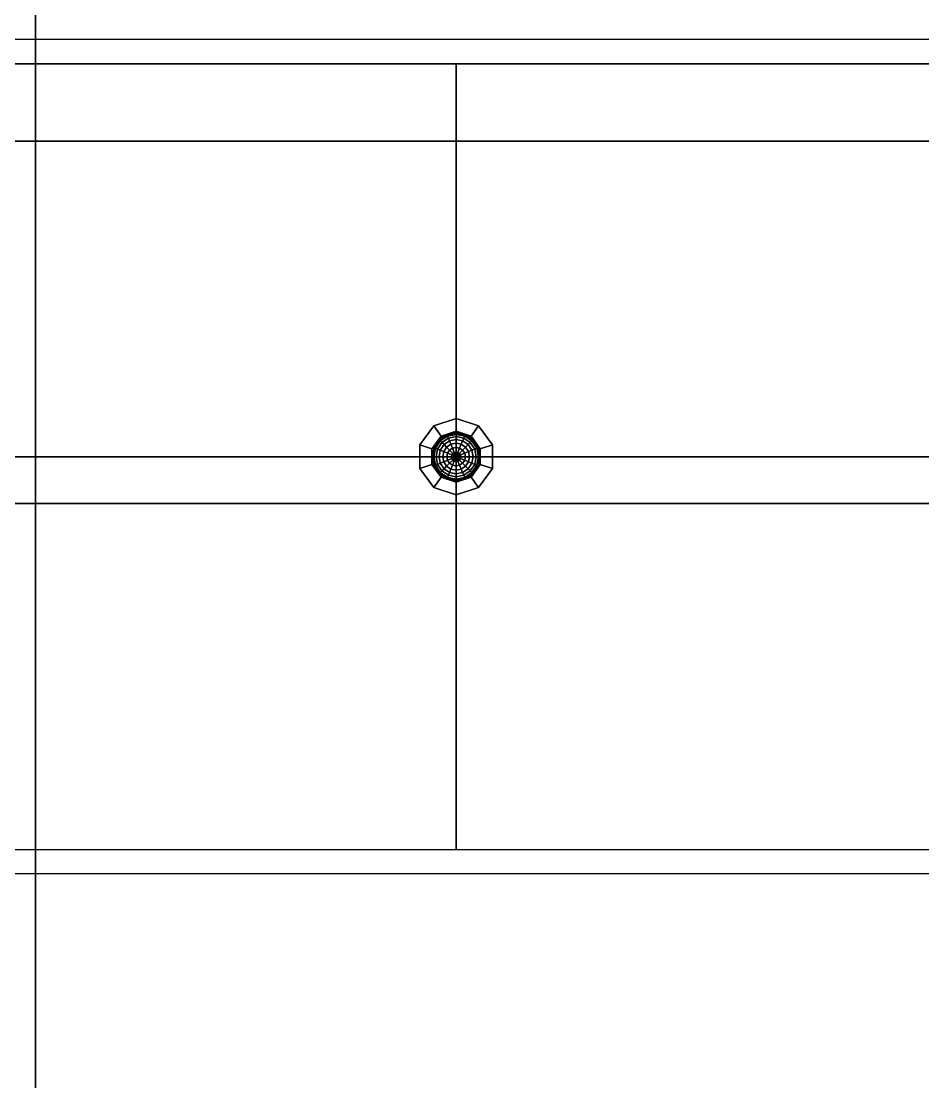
# Model space of a CAD drawing. Header units: millimetres. Extents: x -11 to 11, y -5.8 to 5.8.
# Drawn here: x -7.03 to -5.165, y -1.958 to 0.235 of the extents above; entities that cross this region are included whole.
import ezdxf

# ---------------------------------------------------------------- set-up
doc = ezdxf.new("R2010")
doc.units = ezdxf.units.MM
for name, color, linetype in [('controsoffitto', 254, 'Continuous'), ('copertura', 8, 'Continuous'), ('cromato', 251, 'Continuous'), ('lampada', 7, 'Continuous'), ('pavimento', 7, 'Continuous'), ('rolf', 254, 'Continuous')]:
    doc.layers.add(name, color=color, linetype=linetype)

msp = doc.modelspace()

# ---------------------------------------------------------------- linework, layer by layer
at = {"layer": 'controsoffitto'}
for points in [[(-9.5275, 0.1973, 2.7), (-9.4775, 0.1473, 2.6), (-5.0144, 0.1473, 2.6), (-4.9644, 0.1973, 2.7)], [(-9.5275, 0.1973, 5.725), (-9.4775, 0.1473, 5.625), (-5.0144, 0.1473, 5.625), (-4.9644, 0.1973, 5.725)], [(-6.1302, 0.1473, 2.6), (-7.246, 0.1473, 2.6), (-7.246, -0.6654, 2.6), (-6.1302, -0.6654, 2.6)], [(-6.1302, 0.1473, 5.625), (-7.246, 0.1473, 5.625), (-7.246, -0.6654, 5.625), (-6.1302, -0.6654, 5.625)], [(-5.0144, 0.1473, 2.6), (-6.1302, 0.1473, 2.6), (-6.1302, -0.6654, 2.6), (-5.0144, -0.6654, 2.6)], [(-5.0144, 0.1473, 5.625), (-6.1302, 0.1473, 5.625), (-6.1302, -0.6654, 5.625), (-5.0144, -0.6654, 5.625)], [(-6.1302, -0.6654, 2.6), (-7.246, -0.6654, 2.6), (-7.246, -1.4781, 2.6), (-6.1302, -1.4781, 2.6)], [(-6.1302, -0.6654, 5.625), (-7.246, -0.6654, 5.625), (-7.246, -1.4781, 5.625), (-6.1302, -1.4781, 5.625)], [(-5.0144, -0.6654, 2.6), (-6.1302, -0.6654, 2.6), (-6.1302, -1.4781, 2.6), (-5.0144, -1.4781, 2.6)], [(-5.0144, -0.6654, 5.625), (-6.1302, -0.6654, 5.625), (-6.1302, -1.4781, 5.625), (-5.0144, -1.4781, 5.625)], [(-9.5275, -1.5281, 2.7), (-9.4775, -1.4781, 2.6), (-5.0144, -1.4781, 2.6), (-4.9644, -1.5281, 2.7)], [(-9.5275, -1.5281, 5.725), (-9.4775, -1.4781, 5.625), (-5.0144, -1.4781, 5.625), (-4.9644, -1.5281, 5.725)]]:
    msp.add_3dface(points, dxfattribs=at)
at = {"layer": 'copertura'}
for points in [[(-11, 4.2375, 6.3), (-11, -0.0125, 6.3), (0, -0.0125, 6.3), (0, 4.2375, 6.3)], [(-11, -0.0125, 6.3), (-11, -4.2625, 6.3), (0, -4.2625, 6.3), (0, -0.0125, 6.3)]]:
    msp.add_3dface(points, dxfattribs=at)
at = {"layer": 'cromato'}
for points in [[(-6.1302, -0.6129, 2.6), (-6.1302, -0.5866, 2.6), (-6.1765, -0.6016, 2.6), (-6.1611, -0.6229, 2.6)], [(-6.1611, -0.6229, 2.575), (-6.1765, -0.6016, 2.575), (-6.1302, -0.5866, 2.575), (-6.1302, -0.6129, 2.575)], [(-6.1765, -0.6016, 2.6), (-6.1302, -0.5866, 2.6), (-6.1302, -0.5866, 2.575), (-6.1765, -0.6016, 2.575)], [(-6.1302, -0.6129, 5.625), (-6.1302, -0.5866, 5.625), (-6.1765, -0.6016, 5.625), (-6.1611, -0.6229, 5.625)], [(-6.1611, -0.6229, 5.6), (-6.1765, -0.6016, 5.6), (-6.1302, -0.5866, 5.6), (-6.1302, -0.6129, 5.6)], [(-6.1765, -0.6016, 5.625), (-6.1302, -0.5866, 5.625), (-6.1302, -0.5866, 5.6), (-6.1765, -0.6016, 5.6)], [(-6.0993, -0.6229, 2.6), (-6.0838, -0.6016, 2.6), (-6.1302, -0.5866, 2.6), (-6.1302, -0.6129, 2.6)], [(-6.1302, -0.6129, 2.575), (-6.1302, -0.5866, 2.575), (-6.0838, -0.6016, 2.575), (-6.0993, -0.6229, 2.575)], [(-6.1302, -0.6129, 2.6), (-6.1302, -0.5866, 2.6), (-6.1302, -0.5866, 2.575), (-6.1302, -0.6129, 2.575)], [(-6.1302, -0.5866, 2.6), (-6.0838, -0.6016, 2.6), (-6.0838, -0.6016, 2.575), (-6.1302, -0.5866, 2.575)], [(-6.1302, -0.5866, 2.6), (-6.1302, -0.6129, 2.6), (-6.1302, -0.6129, 2.575), (-6.1302, -0.5866, 2.575)], [(-6.0993, -0.6229, 5.625), (-6.0838, -0.6016, 5.625), (-6.1302, -0.5866, 5.625), (-6.1302, -0.6129, 5.625)], [(-6.1302, -0.6129, 5.6), (-6.1302, -0.5866, 5.6), (-6.0838, -0.6016, 5.6), (-6.0993, -0.6229, 5.6)], [(-6.1302, -0.6129, 5.625), (-6.1302, -0.5866, 5.625), (-6.1302, -0.5866, 5.6), (-6.1302, -0.6129, 5.6)], [(-6.1302, -0.5866, 5.625), (-6.0838, -0.6016, 5.625), (-6.0838, -0.6016, 5.6), (-6.1302, -0.5866, 5.6)], [(-6.1302, -0.5866, 5.625), (-6.1302, -0.6129, 5.625), (-6.1302, -0.6129, 5.6), (-6.1302, -0.5866, 5.6)], [(-6.1611, -0.6229, 2.6), (-6.1765, -0.6016, 2.6), (-6.2052, -0.6411, 2.6), (-6.1802, -0.6492, 2.6)], [(-6.1802, -0.6492, 2.575), (-6.2052, -0.6411, 2.575), (-6.1765, -0.6016, 2.575), (-6.1611, -0.6229, 2.575)], [(-6.2052, -0.6411, 2.6), (-6.1765, -0.6016, 2.6), (-6.1765, -0.6016, 2.575), (-6.2052, -0.6411, 2.575)], [(-6.1611, -0.6229, 5.625), (-6.1765, -0.6016, 5.625), (-6.2052, -0.6411, 5.625), (-6.1802, -0.6492, 5.625)], [(-6.1802, -0.6492, 5.6), (-6.2052, -0.6411, 5.6), (-6.1765, -0.6016, 5.6), (-6.1611, -0.6229, 5.6)], [(-6.2052, -0.6411, 5.625), (-6.1765, -0.6016, 5.625), (-6.1765, -0.6016, 5.6), (-6.2052, -0.6411, 5.6)], [(-6.1611, -0.6229, 2.6), (-6.1765, -0.6016, 2.6), (-6.1765, -0.6016, 2.575), (-6.1611, -0.6229, 2.575)], [(-6.1765, -0.6016, 2.6), (-6.1611, -0.6229, 2.6), (-6.1611, -0.6229, 2.575), (-6.1765, -0.6016, 2.575)], [(-6.1611, -0.6229, 5.625), (-6.1765, -0.6016, 5.625), (-6.1765, -0.6016, 5.6), (-6.1611, -0.6229, 5.6)], [(-6.1765, -0.6016, 5.625), (-6.1611, -0.6229, 5.625), (-6.1611, -0.6229, 5.6), (-6.1765, -0.6016, 5.6)], [(-6.1302, -0.6129, 2.575), (-6.1611, -0.6229, 2.575), (-6.1611, -0.6229, 2.6), (-6.1302, -0.6129, 2.6)], [(-6.1302, -0.6129, 5.6), (-6.1611, -0.6229, 5.6), (-6.1611, -0.6229, 5.625), (-6.1302, -0.6129, 5.625)], [(-6.0993, -0.6229, 2.575), (-6.1302, -0.6129, 2.575), (-6.1302, -0.6129, 2.6), (-6.0993, -0.6229, 2.6)], [(-6.0993, -0.6229, 5.6), (-6.1302, -0.6129, 5.6), (-6.1302, -0.6129, 5.625), (-6.0993, -0.6229, 5.625)], [(-6.0838, -0.6016, 2.6), (-6.0993, -0.6229, 2.6), (-6.0993, -0.6229, 2.575), (-6.0838, -0.6016, 2.575)], [(-6.0802, -0.6492, 2.6), (-6.0552, -0.6411, 2.6), (-6.0838, -0.6016, 2.6), (-6.0993, -0.6229, 2.6)], [(-6.0993, -0.6229, 2.575), (-6.0838, -0.6016, 2.575), (-6.0552, -0.6411, 2.575), (-6.0802, -0.6492, 2.575)], [(-6.0993, -0.6229, 2.6), (-6.0838, -0.6016, 2.6), (-6.0838, -0.6016, 2.575), (-6.0993, -0.6229, 2.575)], [(-6.0838, -0.6016, 5.625), (-6.0993, -0.6229, 5.625), (-6.0993, -0.6229, 5.6), (-6.0838, -0.6016, 5.6)], [(-6.0802, -0.6492, 5.625), (-6.0552, -0.6411, 5.625), (-6.0838, -0.6016, 5.625), (-6.0993, -0.6229, 5.625)], [(-6.0993, -0.6229, 5.6), (-6.0838, -0.6016, 5.6), (-6.0552, -0.6411, 5.6), (-6.0802, -0.6492, 5.6)], [(-6.0993, -0.6229, 5.625), (-6.0838, -0.6016, 5.625), (-6.0838, -0.6016, 5.6), (-6.0993, -0.6229, 5.6)], [(-6.0838, -0.6016, 2.6), (-6.0552, -0.6411, 2.6), (-6.0552, -0.6411, 2.575), (-6.0838, -0.6016, 2.575)], [(-6.0838, -0.6016, 5.625), (-6.0552, -0.6411, 5.625), (-6.0552, -0.6411, 5.6), (-6.0838, -0.6016, 5.6)], [(-6.1611, -0.6229, 2.575), (-6.1802, -0.6492, 2.575), (-6.1802, -0.6492, 2.6), (-6.1611, -0.6229, 2.6)], [(-6.1611, -0.6229, 5.6), (-6.1802, -0.6492, 5.6), (-6.1802, -0.6492, 5.625), (-6.1611, -0.6229, 5.625)], [(-6.0802, -0.6492, 2.575), (-6.0993, -0.6229, 2.575), (-6.0993, -0.6229, 2.6), (-6.0802, -0.6492, 2.6)], [(-6.0802, -0.6492, 5.6), (-6.0993, -0.6229, 5.6), (-6.0993, -0.6229, 5.625), (-6.0802, -0.6492, 5.625)], [(-6.1802, -0.6492, 2.6), (-6.2052, -0.6411, 2.6), (-6.2052, -0.6411, 2.575), (-6.1802, -0.6492, 2.575)], [(-6.1802, -0.6817, 2.6), (-6.2052, -0.6898, 2.6), (-6.2052, -0.6411, 2.6), (-6.1802, -0.6492, 2.6)], [(-6.1802, -0.6492, 2.575), (-6.2052, -0.6411, 2.575), (-6.2052, -0.6898, 2.575), (-6.1802, -0.6817, 2.575)], [(-6.1802, -0.6492, 2.6), (-6.2052, -0.6411, 2.6), (-6.2052, -0.6411, 2.575), (-6.1802, -0.6492, 2.575)], [(-6.2052, -0.6411, 2.6), (-6.2052, -0.6898, 2.6), (-6.2052, -0.6898, 2.575), (-6.2052, -0.6411, 2.575)], [(-6.1802, -0.6492, 5.625), (-6.2052, -0.6411, 5.625), (-6.2052, -0.6411, 5.6), (-6.1802, -0.6492, 5.6)], [(-6.1802, -0.6817, 5.625), (-6.2052, -0.6898, 5.625), (-6.2052, -0.6411, 5.625), (-6.1802, -0.6492, 5.625)], [(-6.1802, -0.6492, 5.6), (-6.2052, -0.6411, 5.6), (-6.2052, -0.6898, 5.6), (-6.1802, -0.6817, 5.6)], [(-6.1802, -0.6492, 5.625), (-6.2052, -0.6411, 5.625), (-6.2052, -0.6411, 5.6), (-6.1802, -0.6492, 5.6)], [(-6.2052, -0.6411, 5.625), (-6.2052, -0.6898, 5.625), (-6.2052, -0.6898, 5.6), (-6.2052, -0.6411, 5.6)], [(-6.1802, -0.6817, 2.575), (-6.1802, -0.6492, 2.575), (-6.1802, -0.6492, 2.6), (-6.1802, -0.6817, 2.6)], [(-6.1802, -0.6817, 5.6), (-6.1802, -0.6492, 5.6), (-6.1802, -0.6492, 5.625), (-6.1802, -0.6817, 5.625)], [(-6.0802, -0.6817, 2.6), (-6.0552, -0.6898, 2.6), (-6.0552, -0.6411, 2.6), (-6.0802, -0.6492, 2.6)], [(-6.0802, -0.6492, 2.575), (-6.0552, -0.6411, 2.575), (-6.0552, -0.6898, 2.575), (-6.0802, -0.6817, 2.575)], [(-6.0802, -0.6492, 2.6), (-6.0552, -0.6411, 2.6), (-6.0552, -0.6411, 2.575), (-6.0802, -0.6492, 2.575)], [(-6.0552, -0.6411, 2.6), (-6.0802, -0.6492, 2.6), (-6.0802, -0.6492, 2.575), (-6.0552, -0.6411, 2.575)], [(-6.0802, -0.6817, 5.625), (-6.0552, -0.6898, 5.625), (-6.0552, -0.6411, 5.625), (-6.0802, -0.6492, 5.625)], [(-6.0802, -0.6492, 5.6), (-6.0552, -0.6411, 5.6), (-6.0552, -0.6898, 5.6), (-6.0802, -0.6817, 5.6)], [(-6.0802, -0.6492, 5.625), (-6.0552, -0.6411, 5.625), (-6.0552, -0.6411, 5.6), (-6.0802, -0.6492, 5.6)], [(-6.0552, -0.6411, 5.625), (-6.0802, -0.6492, 5.625), (-6.0802, -0.6492, 5.6), (-6.0552, -0.6411, 5.6)], [(-6.0802, -0.6817, 2.575), (-6.0802, -0.6492, 2.575), (-6.0802, -0.6492, 2.6), (-6.0802, -0.6817, 2.6)], [(-6.0802, -0.6817, 5.6), (-6.0802, -0.6492, 5.6), (-6.0802, -0.6492, 5.625), (-6.0802, -0.6817, 5.625)], [(-6.0552, -0.6411, 2.6), (-6.0552, -0.6898, 2.6), (-6.0552, -0.6898, 2.575), (-6.0552, -0.6411, 2.575)], [(-6.0552, -0.6411, 5.625), (-6.0552, -0.6898, 5.625), (-6.0552, -0.6898, 5.6), (-6.0552, -0.6411, 5.6)], [(-6.2052, -0.6898, 2.6), (-6.1802, -0.6817, 2.6), (-6.1802, -0.6817, 2.575), (-6.2052, -0.6898, 2.575)], [(-6.1611, -0.708, 2.6), (-6.1765, -0.7292, 2.6), (-6.2052, -0.6898, 2.6), (-6.1802, -0.6817, 2.6)], [(-6.1802, -0.6817, 2.575), (-6.2052, -0.6898, 2.575), (-6.1765, -0.7292, 2.575), (-6.1611, -0.708, 2.575)], [(-6.1802, -0.6817, 2.6), (-6.2052, -0.6898, 2.6), (-6.2052, -0.6898, 2.575), (-6.1802, -0.6817, 2.575)], [(-6.2052, -0.6898, 5.625), (-6.1802, -0.6817, 5.625), (-6.1802, -0.6817, 5.6), (-6.2052, -0.6898, 5.6)], [(-6.1611, -0.708, 5.625), (-6.1765, -0.7292, 5.625), (-6.2052, -0.6898, 5.625), (-6.1802, -0.6817, 5.625)], [(-6.1802, -0.6817, 5.6), (-6.2052, -0.6898, 5.6), (-6.1765, -0.7292, 5.6), (-6.1611, -0.708, 5.6)], [(-6.1802, -0.6817, 5.625), (-6.2052, -0.6898, 5.625), (-6.2052, -0.6898, 5.6), (-6.1802, -0.6817, 5.6)], [(-6.2052, -0.6898, 2.6), (-6.1765, -0.7292, 2.6), (-6.1765, -0.7292, 2.575), (-6.2052, -0.6898, 2.575)], [(-6.2052, -0.6898, 5.625), (-6.1765, -0.7292, 5.625), (-6.1765, -0.7292, 5.6), (-6.2052, -0.6898, 5.6)], [(-6.1611, -0.708, 2.575), (-6.1802, -0.6817, 2.575), (-6.1802, -0.6817, 2.6), (-6.1611, -0.708, 2.6)], [(-6.1611, -0.708, 5.6), (-6.1802, -0.6817, 5.6), (-6.1802, -0.6817, 5.625), (-6.1611, -0.708, 5.625)], [(-6.0802, -0.6817, 2.6), (-6.0552, -0.6898, 2.6), (-6.0838, -0.7292, 2.6), (-6.0993, -0.708, 2.6)], [(-6.0993, -0.708, 2.575), (-6.0838, -0.7292, 2.575), (-6.0552, -0.6898, 2.575), (-6.0802, -0.6817, 2.575)], [(-6.0802, -0.6817, 2.575), (-6.0993, -0.708, 2.575), (-6.0993, -0.708, 2.6), (-6.0802, -0.6817, 2.6)], [(-6.0802, -0.6817, 5.625), (-6.0552, -0.6898, 5.625), (-6.0838, -0.7292, 5.625), (-6.0993, -0.708, 5.625)], [(-6.0993, -0.708, 5.6), (-6.0838, -0.7292, 5.6), (-6.0552, -0.6898, 5.6), (-6.0802, -0.6817, 5.6)], [(-6.0802, -0.6817, 5.6), (-6.0993, -0.708, 5.6), (-6.0993, -0.708, 5.625), (-6.0802, -0.6817, 5.625)], [(-6.0838, -0.7292, 2.6), (-6.0552, -0.6898, 2.6), (-6.0552, -0.6898, 2.575), (-6.0838, -0.7292, 2.575)], [(-6.0838, -0.7292, 5.625), (-6.0552, -0.6898, 5.625), (-6.0552, -0.6898, 5.6), (-6.0838, -0.7292, 5.6)], [(-6.0552, -0.6898, 2.6), (-6.0802, -0.6817, 2.6), (-6.0802, -0.6817, 2.575), (-6.0552, -0.6898, 2.575)], [(-6.0552, -0.6898, 2.6), (-6.0802, -0.6817, 2.6), (-6.0802, -0.6817, 2.575), (-6.0552, -0.6898, 2.575)], [(-6.0552, -0.6898, 5.625), (-6.0802, -0.6817, 5.625), (-6.0802, -0.6817, 5.6), (-6.0552, -0.6898, 5.6)], [(-6.0552, -0.6898, 5.625), (-6.0802, -0.6817, 5.625), (-6.0802, -0.6817, 5.6), (-6.0552, -0.6898, 5.6)], [(-6.1765, -0.7292, 2.6), (-6.1611, -0.708, 2.6), (-6.1611, -0.708, 2.575), (-6.1765, -0.7292, 2.575)], [(-6.1302, -0.718, 2.6), (-6.1302, -0.7443, 2.6), (-6.1765, -0.7292, 2.6), (-6.1611, -0.708, 2.6)], [(-6.1611, -0.708, 2.575), (-6.1765, -0.7292, 2.575), (-6.1302, -0.7443, 2.575), (-6.1302, -0.718, 2.575)], [(-6.1611, -0.708, 2.6), (-6.1765, -0.7292, 2.6), (-6.1765, -0.7292, 2.575), (-6.1611, -0.708, 2.575)], [(-6.1765, -0.7292, 5.625), (-6.1611, -0.708, 5.625), (-6.1611, -0.708, 5.6), (-6.1765, -0.7292, 5.6)], [(-6.1302, -0.718, 5.625), (-6.1302, -0.7443, 5.625), (-6.1765, -0.7292, 5.625), (-6.1611, -0.708, 5.625)], [(-6.1611, -0.708, 5.6), (-6.1765, -0.7292, 5.6), (-6.1302, -0.7443, 5.6), (-6.1302, -0.718, 5.6)], [(-6.1611, -0.708, 5.625), (-6.1765, -0.7292, 5.625), (-6.1765, -0.7292, 5.6), (-6.1611, -0.708, 5.6)], [(-6.1302, -0.718, 2.575), (-6.1611, -0.708, 2.575), (-6.1611, -0.708, 2.6), (-6.1302, -0.718, 2.6)], [(-6.1302, -0.718, 5.6), (-6.1611, -0.708, 5.6), (-6.1611, -0.708, 5.625), (-6.1302, -0.718, 5.625)], [(-6.0993, -0.708, 2.6), (-6.0838, -0.7292, 2.6), (-6.1302, -0.7443, 2.6), (-6.1302, -0.718, 2.6)], [(-6.1302, -0.718, 2.575), (-6.1302, -0.7443, 2.575), (-6.0838, -0.7292, 2.575), (-6.0993, -0.708, 2.575)], [(-6.0993, -0.708, 2.575), (-6.1302, -0.718, 2.575), (-6.1302, -0.718, 2.6), (-6.0993, -0.708, 2.6)], [(-6.0993, -0.708, 5.625), (-6.0838, -0.7292, 5.625), (-6.1302, -0.7443, 5.625), (-6.1302, -0.718, 5.625)], [(-6.1302, -0.718, 5.6), (-6.1302, -0.7443, 5.6), (-6.0838, -0.7292, 5.6), (-6.0993, -0.708, 5.6)], [(-6.0993, -0.708, 5.6), (-6.1302, -0.718, 5.6), (-6.1302, -0.718, 5.625), (-6.0993, -0.708, 5.625)], [(-6.1302, -0.7443, 2.6), (-6.1302, -0.718, 2.6), (-6.1302, -0.718, 2.575), (-6.1302, -0.7443, 2.575)], [(-6.1302, -0.718, 2.6), (-6.1302, -0.7443, 2.6), (-6.1302, -0.7443, 2.575), (-6.1302, -0.718, 2.575)], [(-6.1302, -0.7443, 5.625), (-6.1302, -0.718, 5.625), (-6.1302, -0.718, 5.6), (-6.1302, -0.7443, 5.6)], [(-6.1302, -0.718, 5.625), (-6.1302, -0.7443, 5.625), (-6.1302, -0.7443, 5.6), (-6.1302, -0.718, 5.6)], [(-6.0838, -0.7292, 2.6), (-6.0993, -0.708, 2.6), (-6.0993, -0.708, 2.575), (-6.0838, -0.7292, 2.575)], [(-6.0993, -0.708, 2.6), (-6.0838, -0.7292, 2.6), (-6.0838, -0.7292, 2.575), (-6.0993, -0.708, 2.575)], [(-6.0838, -0.7292, 5.625), (-6.0993, -0.708, 5.625), (-6.0993, -0.708, 5.6), (-6.0838, -0.7292, 5.6)], [(-6.0993, -0.708, 5.625), (-6.0838, -0.7292, 5.625), (-6.0838, -0.7292, 5.6), (-6.0993, -0.708, 5.6)], [(-6.1765, -0.7292, 2.6), (-6.1302, -0.7443, 2.6), (-6.1302, -0.7443, 2.575), (-6.1765, -0.7292, 2.575)], [(-6.1765, -0.7292, 5.625), (-6.1302, -0.7443, 5.625), (-6.1302, -0.7443, 5.6), (-6.1765, -0.7292, 5.6)], [(-6.1302, -0.7443, 2.6), (-6.0838, -0.7292, 2.6), (-6.0838, -0.7292, 2.575), (-6.1302, -0.7443, 2.575)], [(-6.1302, -0.7443, 5.625), (-6.0838, -0.7292, 5.625), (-6.0838, -0.7292, 5.6), (-6.1302, -0.7443, 5.6)]]:
    msp.add_3dface(points, dxfattribs=at)
at = {"layer": 'lampada'}
for points in [[(-6.1755, -0.6467, 2.5652), (-6.1649, -0.6308, 2.5652), (-6.1655, -0.6301, 2.575), (-6.1764, -0.6463, 2.575)], [(-6.1755, -0.6467, 5.5902), (-6.1649, -0.6308, 5.5902), (-6.1655, -0.6301, 5.6), (-6.1764, -0.6463, 5.6)], [(-6.1729, -0.6478, 2.5559), (-6.1629, -0.6328, 2.5559), (-6.1649, -0.6308, 2.5652), (-6.1755, -0.6467, 2.5652)], [(-6.1729, -0.6478, 5.5809), (-6.1629, -0.6328, 5.5809), (-6.1649, -0.6308, 5.5902), (-6.1755, -0.6467, 5.5902)], [(-6.1686, -0.6495, 2.5472), (-6.1596, -0.636, 2.5472), (-6.1629, -0.6328, 2.5559), (-6.1729, -0.6478, 2.5559)], [(-6.1686, -0.6495, 5.5722), (-6.1596, -0.636, 5.5722), (-6.1629, -0.6328, 5.5809), (-6.1729, -0.6478, 5.5809)], [(-6.1629, -0.6519, 2.5396), (-6.1552, -0.6404, 2.5396), (-6.1596, -0.636, 2.5472), (-6.1686, -0.6495, 2.5472)], [(-6.1629, -0.6519, 5.5646), (-6.1552, -0.6404, 5.5646), (-6.1596, -0.636, 5.5722), (-6.1686, -0.6495, 5.5722)], [(-6.1649, -0.6308, 2.5652), (-6.149, -0.6201, 2.5652), (-6.1493, -0.6192, 2.575), (-6.1655, -0.6301, 2.575)], [(-6.1649, -0.6308, 5.5902), (-6.149, -0.6201, 5.5902), (-6.1493, -0.6192, 5.6), (-6.1655, -0.6301, 5.6)], [(-6.1629, -0.6328, 2.5559), (-6.1479, -0.6228, 2.5559), (-6.149, -0.6201, 2.5652), (-6.1649, -0.6308, 2.5652)], [(-6.1629, -0.6328, 5.5809), (-6.1479, -0.6228, 5.5809), (-6.149, -0.6201, 5.5902), (-6.1649, -0.6308, 5.5902)], [(-6.1596, -0.636, 2.5472), (-6.1461, -0.627, 2.5472), (-6.1479, -0.6228, 2.5559), (-6.1629, -0.6328, 2.5559)], [(-6.1596, -0.636, 5.5722), (-6.1461, -0.627, 5.5722), (-6.1479, -0.6228, 5.5809), (-6.1629, -0.6328, 5.5809)], [(-6.1552, -0.6404, 2.5396), (-6.1437, -0.6328, 2.5396), (-6.1461, -0.627, 2.5472), (-6.1596, -0.636, 2.5472)], [(-6.1552, -0.6404, 5.5646), (-6.1437, -0.6328, 5.5646), (-6.1461, -0.627, 5.5722), (-6.1596, -0.636, 5.5722)], [(-6.1498, -0.6458, 2.5334), (-6.1408, -0.6398, 2.5334), (-6.1437, -0.6328, 2.5396), (-6.1552, -0.6404, 2.5396)], [(-6.1498, -0.6458, 5.5584), (-6.1408, -0.6398, 5.5584), (-6.1437, -0.6328, 5.5646), (-6.1552, -0.6404, 5.5646)], [(-6.149, -0.6201, 2.5652), (-6.1302, -0.6164, 2.5652), (-6.1302, -0.6154, 2.575), (-6.1493, -0.6192, 2.575)], [(-6.149, -0.6201, 5.5902), (-6.1302, -0.6164, 5.5902), (-6.1302, -0.6154, 5.6), (-6.1493, -0.6192, 5.6)], [(-6.1479, -0.6228, 2.5559), (-6.1302, -0.6192, 2.5559), (-6.1302, -0.6164, 2.5652), (-6.149, -0.6201, 2.5652)], [(-6.1479, -0.6228, 5.5809), (-6.1302, -0.6192, 5.5809), (-6.1302, -0.6164, 5.5902), (-6.149, -0.6201, 5.5902)], [(-6.1461, -0.627, 2.5472), (-6.1302, -0.6239, 2.5472), (-6.1302, -0.6192, 2.5559), (-6.1479, -0.6228, 2.5559)], [(-6.1461, -0.627, 5.5722), (-6.1302, -0.6239, 5.5722), (-6.1302, -0.6192, 5.5809), (-6.1479, -0.6228, 5.5809)], [(-6.1437, -0.6328, 2.5396), (-6.1302, -0.6301, 2.5396), (-6.1302, -0.6239, 2.5472), (-6.1461, -0.627, 2.5472)], [(-6.1437, -0.6328, 5.5646), (-6.1302, -0.6301, 5.5646), (-6.1302, -0.6239, 5.5722), (-6.1461, -0.627, 5.5722)], [(-6.1408, -0.6398, 2.5334), (-6.1302, -0.6377, 2.5334), (-6.1302, -0.6301, 2.5396), (-6.1437, -0.6328, 2.5396)], [(-6.1408, -0.6398, 5.5584), (-6.1302, -0.6377, 5.5584), (-6.1302, -0.6301, 5.5646), (-6.1437, -0.6328, 5.5646)], [(-6.1302, -0.6164, 2.5652), (-6.1114, -0.6201, 2.5652), (-6.1111, -0.6192, 2.575), (-6.1302, -0.6154, 2.575)], [(-6.1302, -0.6164, 5.5902), (-6.1114, -0.6201, 5.5902), (-6.1111, -0.6192, 5.6), (-6.1302, -0.6154, 5.6)], [(-6.1302, -0.6192, 2.5559), (-6.1125, -0.6228, 2.5559), (-6.1114, -0.6201, 2.5652), (-6.1302, -0.6164, 2.5652)], [(-6.1302, -0.6192, 5.5809), (-6.1125, -0.6228, 5.5809), (-6.1114, -0.6201, 5.5902), (-6.1302, -0.6164, 5.5902)], [(-6.1302, -0.6239, 2.5472), (-6.1143, -0.627, 2.5472), (-6.1125, -0.6228, 2.5559), (-6.1302, -0.6192, 2.5559)], [(-6.1302, -0.6239, 5.5722), (-6.1143, -0.627, 5.5722), (-6.1125, -0.6228, 5.5809), (-6.1302, -0.6192, 5.5809)], [(-6.1302, -0.6301, 2.5396), (-6.1167, -0.6328, 2.5396), (-6.1143, -0.627, 2.5472), (-6.1302, -0.6239, 2.5472)], [(-6.1302, -0.6301, 5.5646), (-6.1167, -0.6328, 5.5646), (-6.1143, -0.627, 5.5722), (-6.1302, -0.6239, 5.5722)], [(-6.1302, -0.6377, 2.5334), (-6.1196, -0.6398, 2.5334), (-6.1167, -0.6328, 2.5396), (-6.1302, -0.6301, 2.5396)], [(-6.1302, -0.6377, 5.5584), (-6.1196, -0.6398, 5.5584), (-6.1167, -0.6328, 5.5646), (-6.1302, -0.6301, 5.5646)], [(-6.1196, -0.6398, 2.5334), (-6.1106, -0.6458, 2.5334), (-6.1052, -0.6404, 2.5396), (-6.1167, -0.6328, 2.5396)], [(-6.1196, -0.6398, 5.5584), (-6.1106, -0.6458, 5.5584), (-6.1052, -0.6404, 5.5646), (-6.1167, -0.6328, 5.5646)], [(-6.1167, -0.6328, 2.5396), (-6.1052, -0.6404, 2.5396), (-6.1008, -0.636, 2.5472), (-6.1143, -0.627, 2.5472)], [(-6.1167, -0.6328, 5.5646), (-6.1052, -0.6404, 5.5646), (-6.1008, -0.636, 5.5722), (-6.1143, -0.627, 5.5722)], [(-6.1143, -0.627, 2.5472), (-6.1008, -0.636, 2.5472), (-6.0975, -0.6328, 2.5559), (-6.1125, -0.6228, 2.5559)], [(-6.1143, -0.627, 5.5722), (-6.1008, -0.636, 5.5722), (-6.0975, -0.6328, 5.5809), (-6.1125, -0.6228, 5.5809)], [(-6.1125, -0.6228, 2.5559), (-6.0975, -0.6328, 2.5559), (-6.0955, -0.6308, 2.5652), (-6.1114, -0.6201, 2.5652)], [(-6.1125, -0.6228, 5.5809), (-6.0975, -0.6328, 5.5809), (-6.0955, -0.6308, 5.5902), (-6.1114, -0.6201, 5.5902)], [(-6.1114, -0.6201, 2.5652), (-6.0955, -0.6308, 2.5652), (-6.0948, -0.6301, 2.575), (-6.1111, -0.6192, 2.575)], [(-6.1114, -0.6201, 5.5902), (-6.0955, -0.6308, 5.5902), (-6.0948, -0.6301, 5.6), (-6.1111, -0.6192, 5.6)], [(-6.1052, -0.6404, 2.5396), (-6.0975, -0.6519, 2.5396), (-6.0918, -0.6495, 2.5472), (-6.1008, -0.636, 2.5472)], [(-6.1052, -0.6404, 5.5646), (-6.0975, -0.6519, 5.5646), (-6.0918, -0.6495, 5.5722), (-6.1008, -0.636, 5.5722)], [(-6.1008, -0.636, 2.5472), (-6.0918, -0.6495, 2.5472), (-6.0875, -0.6478, 2.5559), (-6.0975, -0.6328, 2.5559)], [(-6.1008, -0.636, 5.5722), (-6.0918, -0.6495, 5.5722), (-6.0875, -0.6478, 5.5809), (-6.0975, -0.6328, 5.5809)], [(-6.0975, -0.6328, 2.5559), (-6.0875, -0.6478, 2.5559), (-6.0849, -0.6467, 2.5652), (-6.0955, -0.6308, 2.5652)], [(-6.0975, -0.6328, 5.5809), (-6.0875, -0.6478, 5.5809), (-6.0849, -0.6467, 5.5902), (-6.0955, -0.6308, 5.5902)], [(-6.0955, -0.6308, 2.5652), (-6.0849, -0.6467, 2.5652), (-6.084, -0.6463, 2.575), (-6.0948, -0.6301, 2.575)], [(-6.0955, -0.6308, 5.5902), (-6.0849, -0.6467, 5.5902), (-6.084, -0.6463, 5.6), (-6.0948, -0.6301, 5.6)], [(-6.1792, -0.6654, 2.5652), (-6.1755, -0.6467, 2.5652), (-6.1764, -0.6463, 2.575), (-6.1802, -0.6654, 2.575)], [(-6.1792, -0.6654, 5.5902), (-6.1755, -0.6467, 5.5902), (-6.1764, -0.6463, 5.6), (-6.1802, -0.6654, 5.6)], [(-6.1764, -0.6654, 2.5559), (-6.1729, -0.6478, 2.5559), (-6.1755, -0.6467, 2.5652), (-6.1792, -0.6654, 2.5652)], [(-6.1764, -0.6654, 5.5809), (-6.1729, -0.6478, 5.5809), (-6.1755, -0.6467, 5.5902), (-6.1792, -0.6654, 5.5902)], [(-6.1718, -0.6654, 2.5472), (-6.1686, -0.6495, 2.5472), (-6.1729, -0.6478, 2.5559), (-6.1764, -0.6654, 2.5559)], [(-6.1718, -0.6654, 5.5722), (-6.1686, -0.6495, 5.5722), (-6.1729, -0.6478, 5.5809), (-6.1764, -0.6654, 5.5809)], [(-6.1655, -0.6654, 2.5396), (-6.1629, -0.6519, 2.5396), (-6.1686, -0.6495, 2.5472), (-6.1718, -0.6654, 2.5472)], [(-6.1655, -0.6654, 5.5646), (-6.1629, -0.6519, 5.5646), (-6.1686, -0.6495, 5.5722), (-6.1718, -0.6654, 5.5722)], [(-6.158, -0.6654, 2.5334), (-6.1559, -0.6548, 2.5334), (-6.1629, -0.6519, 2.5396), (-6.1655, -0.6654, 2.5396)], [(-6.158, -0.6654, 5.5584), (-6.1559, -0.6548, 5.5584), (-6.1629, -0.6519, 5.5646), (-6.1655, -0.6654, 5.5646)], [(-6.1559, -0.6548, 2.5334), (-6.1498, -0.6458, 2.5334), (-6.1552, -0.6404, 2.5396), (-6.1629, -0.6519, 2.5396)], [(-6.1559, -0.6548, 5.5584), (-6.1498, -0.6458, 5.5584), (-6.1552, -0.6404, 5.5646), (-6.1629, -0.6519, 5.5646)], [(-6.1493, -0.6654, 2.5288), (-6.1479, -0.6581, 2.5288), (-6.1559, -0.6548, 2.5334), (-6.158, -0.6654, 2.5334)], [(-6.1493, -0.6654, 5.5538), (-6.1479, -0.6581, 5.5538), (-6.1559, -0.6548, 5.5584), (-6.158, -0.6654, 5.5584)], [(-6.1479, -0.6581, 2.5288), (-6.1437, -0.6519, 2.5288), (-6.1498, -0.6458, 2.5334), (-6.1559, -0.6548, 2.5334)], [(-6.1479, -0.6581, 5.5538), (-6.1437, -0.6519, 5.5538), (-6.1498, -0.6458, 5.5584), (-6.1559, -0.6548, 5.5584)], [(-6.1437, -0.6519, 2.5288), (-6.1375, -0.6478, 2.5288), (-6.1408, -0.6398, 2.5334), (-6.1498, -0.6458, 2.5334)], [(-6.1437, -0.6519, 5.5538), (-6.1375, -0.6478, 5.5538), (-6.1408, -0.6398, 5.5584), (-6.1498, -0.6458, 5.5584)], [(-6.1392, -0.6617, 2.526), (-6.1371, -0.6585, 2.526), (-6.1437, -0.6519, 2.5288), (-6.1479, -0.6581, 2.5288)], [(-6.1392, -0.6617, 5.551), (-6.1371, -0.6585, 5.551), (-6.1437, -0.6519, 5.5538), (-6.1479, -0.6581, 5.5538)], [(-6.1371, -0.6585, 2.526), (-6.1339, -0.6564, 2.526), (-6.1375, -0.6478, 2.5288), (-6.1437, -0.6519, 2.5288)], [(-6.1371, -0.6585, 5.551), (-6.1339, -0.6564, 5.551), (-6.1375, -0.6478, 5.5538), (-6.1437, -0.6519, 5.5538)], [(-6.1375, -0.6478, 2.5288), (-6.1302, -0.6463, 2.5288), (-6.1302, -0.6377, 2.5334), (-6.1408, -0.6398, 2.5334)], [(-6.1375, -0.6478, 5.5538), (-6.1302, -0.6463, 5.5538), (-6.1302, -0.6377, 5.5584), (-6.1408, -0.6398, 5.5584)], [(-6.1339, -0.6564, 2.526), (-6.1302, -0.6557, 2.526), (-6.1302, -0.6463, 2.5288), (-6.1375, -0.6478, 2.5288)], [(-6.1339, -0.6564, 5.551), (-6.1302, -0.6557, 5.551), (-6.1302, -0.6463, 5.5538), (-6.1375, -0.6478, 5.5538)], [(-6.1302, -0.6654, 2.525), (-6.1302, -0.6654, 2.525), (-6.1339, -0.6564, 2.526), (-6.1371, -0.6585, 2.526)], [(-6.1302, -0.6654, 5.55), (-6.1302, -0.6654, 5.55), (-6.1339, -0.6564, 5.551), (-6.1371, -0.6585, 5.551)], [(-6.1302, -0.6654, 2.525), (-6.1302, -0.6654, 2.525), (-6.1302, -0.6557, 2.526), (-6.1339, -0.6564, 2.526)], [(-6.1302, -0.6654, 5.55), (-6.1302, -0.6654, 5.55), (-6.1302, -0.6557, 5.551), (-6.1339, -0.6564, 5.551)], [(-6.1302, -0.6463, 2.5288), (-6.1229, -0.6478, 2.5288), (-6.1196, -0.6398, 2.5334), (-6.1302, -0.6377, 2.5334)], [(-6.1302, -0.6463, 5.5538), (-6.1229, -0.6478, 5.5538), (-6.1196, -0.6398, 5.5584), (-6.1302, -0.6377, 5.5584)], [(-6.1302, -0.6557, 2.526), (-6.1265, -0.6564, 2.526), (-6.1229, -0.6478, 2.5288), (-6.1302, -0.6463, 2.5288)], [(-6.1302, -0.6557, 5.551), (-6.1265, -0.6564, 5.551), (-6.1229, -0.6478, 5.5538), (-6.1302, -0.6463, 5.5538)], [(-6.1302, -0.6654, 2.525), (-6.1302, -0.6654, 2.525), (-6.1265, -0.6564, 2.526), (-6.1302, -0.6557, 2.526)], [(-6.1302, -0.6654, 5.55), (-6.1302, -0.6654, 5.55), (-6.1265, -0.6564, 5.551), (-6.1302, -0.6557, 5.551)], [(-6.1302, -0.6654, 2.525), (-6.1302, -0.6654, 2.525), (-6.1233, -0.6585, 2.526), (-6.1265, -0.6564, 2.526)], [(-6.1302, -0.6654, 5.55), (-6.1302, -0.6654, 5.55), (-6.1233, -0.6585, 5.551), (-6.1265, -0.6564, 5.551)], [(-6.1265, -0.6564, 2.526), (-6.1233, -0.6585, 2.526), (-6.1167, -0.6519, 2.5288), (-6.1229, -0.6478, 2.5288)], [(-6.1265, -0.6564, 5.551), (-6.1233, -0.6585, 5.551), (-6.1167, -0.6519, 5.5538), (-6.1229, -0.6478, 5.5538)], [(-6.1233, -0.6585, 2.526), (-6.1212, -0.6617, 2.526), (-6.1125, -0.6581, 2.5288), (-6.1167, -0.6519, 2.5288)], [(-6.1233, -0.6585, 5.551), (-6.1212, -0.6617, 5.551), (-6.1125, -0.6581, 5.5538), (-6.1167, -0.6519, 5.5538)], [(-6.1229, -0.6478, 2.5288), (-6.1167, -0.6519, 2.5288), (-6.1106, -0.6458, 2.5334), (-6.1196, -0.6398, 2.5334)], [(-6.1229, -0.6478, 5.5538), (-6.1167, -0.6519, 5.5538), (-6.1106, -0.6458, 5.5584), (-6.1196, -0.6398, 5.5584)], [(-6.1167, -0.6519, 2.5288), (-6.1125, -0.6581, 2.5288), (-6.1045, -0.6548, 2.5334), (-6.1106, -0.6458, 2.5334)], [(-6.1167, -0.6519, 5.5538), (-6.1125, -0.6581, 5.5538), (-6.1045, -0.6548, 5.5584), (-6.1106, -0.6458, 5.5584)], [(-6.1125, -0.6581, 2.5288), (-6.1111, -0.6654, 2.5288), (-6.1024, -0.6654, 2.5334), (-6.1045, -0.6548, 2.5334)], [(-6.1125, -0.6581, 5.5538), (-6.1111, -0.6654, 5.5538), (-6.1024, -0.6654, 5.5584), (-6.1045, -0.6548, 5.5584)], [(-6.1106, -0.6458, 2.5334), (-6.1045, -0.6548, 2.5334), (-6.0975, -0.6519, 2.5396), (-6.1052, -0.6404, 2.5396)], [(-6.1106, -0.6458, 5.5584), (-6.1045, -0.6548, 5.5584), (-6.0975, -0.6519, 5.5646), (-6.1052, -0.6404, 5.5646)], [(-6.1045, -0.6548, 2.5334), (-6.1024, -0.6654, 2.5334), (-6.0948, -0.6654, 2.5396), (-6.0975, -0.6519, 2.5396)], [(-6.1045, -0.6548, 5.5584), (-6.1024, -0.6654, 5.5584), (-6.0948, -0.6654, 5.5646), (-6.0975, -0.6519, 5.5646)], [(-6.0975, -0.6519, 2.5396), (-6.0948, -0.6654, 2.5396), (-6.0886, -0.6654, 2.5472), (-6.0918, -0.6495, 2.5472)], [(-6.0975, -0.6519, 5.5646), (-6.0948, -0.6654, 5.5646), (-6.0886, -0.6654, 5.5722), (-6.0918, -0.6495, 5.5722)], [(-6.0918, -0.6495, 2.5472), (-6.0886, -0.6654, 2.5472), (-6.084, -0.6654, 2.5559), (-6.0875, -0.6478, 2.5559)], [(-6.0918, -0.6495, 5.5722), (-6.0886, -0.6654, 5.5722), (-6.084, -0.6654, 5.5809), (-6.0875, -0.6478, 5.5809)], [(-6.0875, -0.6478, 2.5559), (-6.084, -0.6654, 2.5559), (-6.0812, -0.6654, 2.5652), (-6.0849, -0.6467, 2.5652)], [(-6.0875, -0.6478, 5.5809), (-6.084, -0.6654, 5.5809), (-6.0812, -0.6654, 5.5902), (-6.0849, -0.6467, 5.5902)], [(-6.0849, -0.6467, 2.5652), (-6.0812, -0.6654, 2.5652), (-6.0802, -0.6654, 2.575), (-6.084, -0.6463, 2.575)], [(-6.0849, -0.6467, 5.5902), (-6.0812, -0.6654, 5.5902), (-6.0802, -0.6654, 5.6), (-6.084, -0.6463, 5.6)], [(-6.1755, -0.6842, 2.5652), (-6.1792, -0.6654, 2.5652), (-6.1802, -0.6654, 2.575), (-6.1764, -0.6846, 2.575)], [(-6.1755, -0.6842, 5.5902), (-6.1792, -0.6654, 5.5902), (-6.1802, -0.6654, 5.6), (-6.1764, -0.6846, 5.6)], [(-6.1729, -0.6831, 2.5559), (-6.1764, -0.6654, 2.5559), (-6.1792, -0.6654, 2.5652), (-6.1755, -0.6842, 2.5652)], [(-6.1729, -0.6831, 5.5809), (-6.1764, -0.6654, 5.5809), (-6.1792, -0.6654, 5.5902), (-6.1755, -0.6842, 5.5902)], [(-6.1686, -0.6813, 2.5472), (-6.1718, -0.6654, 2.5472), (-6.1764, -0.6654, 2.5559), (-6.1729, -0.6831, 2.5559)], [(-6.1686, -0.6813, 5.5722), (-6.1718, -0.6654, 5.5722), (-6.1764, -0.6654, 5.5809), (-6.1729, -0.6831, 5.5809)], [(-6.1629, -0.679, 2.5396), (-6.1655, -0.6654, 2.5396), (-6.1718, -0.6654, 2.5472), (-6.1686, -0.6813, 2.5472)], [(-6.1629, -0.679, 5.5646), (-6.1655, -0.6654, 5.5646), (-6.1718, -0.6654, 5.5722), (-6.1686, -0.6813, 5.5722)], [(-6.1552, -0.6904, 2.5396), (-6.1629, -0.679, 2.5396), (-6.1686, -0.6813, 2.5472), (-6.1596, -0.6948, 2.5472)], [(-6.1552, -0.6904, 5.5646), (-6.1629, -0.679, 5.5646), (-6.1686, -0.6813, 5.5722), (-6.1596, -0.6948, 5.5722)], [(-6.1559, -0.6761, 2.5334), (-6.158, -0.6654, 2.5334), (-6.1655, -0.6654, 2.5396), (-6.1629, -0.679, 2.5396)], [(-6.1559, -0.6761, 5.5584), (-6.158, -0.6654, 5.5584), (-6.1655, -0.6654, 5.5646), (-6.1629, -0.679, 5.5646)], [(-6.1498, -0.6851, 2.5334), (-6.1559, -0.6761, 2.5334), (-6.1629, -0.679, 2.5396), (-6.1552, -0.6904, 2.5396)], [(-6.1498, -0.6851, 5.5584), (-6.1559, -0.6761, 5.5584), (-6.1629, -0.679, 5.5646), (-6.1552, -0.6904, 5.5646)], [(-6.1479, -0.6728, 2.5288), (-6.1493, -0.6654, 2.5288), (-6.158, -0.6654, 2.5334), (-6.1559, -0.6761, 2.5334)], [(-6.1479, -0.6728, 5.5538), (-6.1493, -0.6654, 5.5538), (-6.158, -0.6654, 5.5584), (-6.1559, -0.6761, 5.5584)], [(-6.1437, -0.679, 2.5288), (-6.1479, -0.6728, 2.5288), (-6.1559, -0.6761, 2.5334), (-6.1498, -0.6851, 2.5334)], [(-6.1437, -0.679, 5.5538), (-6.1479, -0.6728, 5.5538), (-6.1559, -0.6761, 5.5584), (-6.1498, -0.6851, 5.5584)], [(-6.1375, -0.6831, 2.5288), (-6.1437, -0.679, 2.5288), (-6.1498, -0.6851, 2.5334), (-6.1408, -0.6911, 2.5334)], [(-6.1375, -0.6831, 5.5538), (-6.1437, -0.679, 5.5538), (-6.1498, -0.6851, 5.5584), (-6.1408, -0.6911, 5.5584)], [(-6.1399, -0.6654, 2.526), (-6.1392, -0.6617, 2.526), (-6.1479, -0.6581, 2.5288), (-6.1493, -0.6654, 2.5288)], [(-6.1399, -0.6654, 5.551), (-6.1392, -0.6617, 5.551), (-6.1479, -0.6581, 5.5538), (-6.1493, -0.6654, 5.5538)], [(-6.1392, -0.6692, 2.526), (-6.1399, -0.6654, 2.526), (-6.1493, -0.6654, 2.5288), (-6.1479, -0.6728, 2.5288)], [(-6.1392, -0.6692, 5.551), (-6.1399, -0.6654, 5.551), (-6.1493, -0.6654, 5.5538), (-6.1479, -0.6728, 5.5538)], [(-6.1371, -0.6723, 2.526), (-6.1392, -0.6692, 2.526), (-6.1479, -0.6728, 2.5288), (-6.1437, -0.679, 2.5288)], [(-6.1371, -0.6723, 5.551), (-6.1392, -0.6692, 5.551), (-6.1479, -0.6728, 5.5538), (-6.1437, -0.679, 5.5538)], [(-6.1339, -0.6744, 2.526), (-6.1371, -0.6723, 2.526), (-6.1437, -0.679, 2.5288), (-6.1375, -0.6831, 2.5288)], [(-6.1339, -0.6744, 5.551), (-6.1371, -0.6723, 5.551), (-6.1437, -0.679, 5.5538), (-6.1375, -0.6831, 5.5538)], [(-6.1302, -0.6654, 2.525), (-6.1302, -0.6654, 2.525), (-6.1392, -0.6617, 2.526), (-6.1399, -0.6654, 2.526)], [(-6.1302, -0.6654, 5.55), (-6.1302, -0.6654, 5.55), (-6.1392, -0.6617, 5.551), (-6.1399, -0.6654, 5.551)], [(-6.1302, -0.6654, 2.525), (-6.1302, -0.6654, 2.525), (-6.1399, -0.6654, 2.526), (-6.1392, -0.6692, 2.526)], [(-6.1302, -0.6654, 5.55), (-6.1302, -0.6654, 5.55), (-6.1399, -0.6654, 5.551), (-6.1392, -0.6692, 5.551)], [(-6.1302, -0.6654, 2.525), (-6.1302, -0.6654, 2.525), (-6.1371, -0.6585, 2.526), (-6.1392, -0.6617, 2.526)], [(-6.1302, -0.6654, 5.55), (-6.1302, -0.6654, 5.55), (-6.1371, -0.6585, 5.551), (-6.1392, -0.6617, 5.551)], [(-6.1302, -0.6654, 2.525), (-6.1302, -0.6654, 2.525), (-6.1392, -0.6692, 2.526), (-6.1371, -0.6723, 2.526)], [(-6.1302, -0.6654, 5.55), (-6.1302, -0.6654, 5.55), (-6.1392, -0.6692, 5.551), (-6.1371, -0.6723, 5.551)], [(-6.1302, -0.6752, 2.526), (-6.1339, -0.6744, 2.526), (-6.1375, -0.6831, 2.5288), (-6.1302, -0.6846, 2.5288)], [(-6.1302, -0.6752, 5.551), (-6.1339, -0.6744, 5.551), (-6.1375, -0.6831, 5.5538), (-6.1302, -0.6846, 5.5538)], [(-6.1302, -0.6654, 2.525), (-6.1302, -0.6654, 2.525), (-6.1371, -0.6723, 2.526), (-6.1339, -0.6744, 2.526)], [(-6.1302, -0.6654, 5.55), (-6.1302, -0.6654, 5.55), (-6.1371, -0.6723, 5.551), (-6.1339, -0.6744, 5.551)], [(-6.1302, -0.6654, 2.525), (-6.1302, -0.6654, 2.525), (-6.1339, -0.6744, 2.526), (-6.1302, -0.6752, 2.526)], [(-6.1302, -0.6654, 5.55), (-6.1302, -0.6654, 5.55), (-6.1339, -0.6744, 5.551), (-6.1302, -0.6752, 5.551)], [(-6.1302, -0.6654, 2.525), (-6.1302, -0.6654, 2.525), (-6.1212, -0.6617, 2.526), (-6.1233, -0.6585, 2.526)], [(-6.1302, -0.6654, 5.55), (-6.1302, -0.6654, 5.55), (-6.1212, -0.6617, 5.551), (-6.1233, -0.6585, 5.551)], [(-6.1302, -0.6654, 2.525), (-6.1302, -0.6654, 2.525), (-6.1204, -0.6654, 2.526), (-6.1212, -0.6617, 2.526)], [(-6.1302, -0.6654, 5.55), (-6.1302, -0.6654, 5.55), (-6.1204, -0.6654, 5.551), (-6.1212, -0.6617, 5.551)], [(-6.1302, -0.6654, 2.525), (-6.1302, -0.6654, 2.525), (-6.1212, -0.6692, 2.526), (-6.1204, -0.6654, 2.526)], [(-6.1302, -0.6654, 2.525), (-6.1302, -0.6654, 2.525), (-6.1233, -0.6723, 2.526), (-6.1212, -0.6692, 2.526)], [(-6.1302, -0.6654, 2.525), (-6.1302, -0.6654, 2.525), (-6.1265, -0.6744, 2.526), (-6.1233, -0.6723, 2.526)], [(-6.1302, -0.6654, 2.525), (-6.1302, -0.6654, 2.525), (-6.1302, -0.6752, 2.526), (-6.1265, -0.6744, 2.526)], [(-6.1302, -0.6654, 5.55), (-6.1302, -0.6654, 5.55), (-6.1212, -0.6692, 5.551), (-6.1204, -0.6654, 5.551)], [(-6.1302, -0.6654, 5.55), (-6.1302, -0.6654, 5.55), (-6.1233, -0.6723, 5.551), (-6.1212, -0.6692, 5.551)], [(-6.1302, -0.6654, 5.55), (-6.1302, -0.6654, 5.55), (-6.1265, -0.6744, 5.551), (-6.1233, -0.6723, 5.551)], [(-6.1302, -0.6654, 5.55), (-6.1302, -0.6654, 5.55), (-6.1302, -0.6752, 5.551), (-6.1265, -0.6744, 5.551)], [(-6.1265, -0.6744, 2.526), (-6.1302, -0.6752, 2.526), (-6.1302, -0.6846, 2.5288), (-6.1229, -0.6831, 2.5288)], [(-6.1265, -0.6744, 5.551), (-6.1302, -0.6752, 5.551), (-6.1302, -0.6846, 5.5538), (-6.1229, -0.6831, 5.5538)], [(-6.1233, -0.6723, 2.526), (-6.1265, -0.6744, 2.526), (-6.1229, -0.6831, 2.5288), (-6.1167, -0.679, 2.5288)], [(-6.1233, -0.6723, 5.551), (-6.1265, -0.6744, 5.551), (-6.1229, -0.6831, 5.5538), (-6.1167, -0.679, 5.5538)], [(-6.1212, -0.6692, 2.526), (-6.1233, -0.6723, 2.526), (-6.1167, -0.679, 2.5288), (-6.1125, -0.6728, 2.5288)], [(-6.1212, -0.6692, 5.551), (-6.1233, -0.6723, 5.551), (-6.1167, -0.679, 5.5538), (-6.1125, -0.6728, 5.5538)], [(-6.1167, -0.679, 2.5288), (-6.1229, -0.6831, 2.5288), (-6.1196, -0.6911, 2.5334), (-6.1106, -0.6851, 2.5334)], [(-6.1167, -0.679, 5.5538), (-6.1229, -0.6831, 5.5538), (-6.1196, -0.6911, 5.5584), (-6.1106, -0.6851, 5.5584)], [(-6.1212, -0.6617, 2.526), (-6.1204, -0.6654, 2.526), (-6.1111, -0.6654, 2.5288), (-6.1125, -0.6581, 2.5288)], [(-6.1212, -0.6617, 5.551), (-6.1204, -0.6654, 5.551), (-6.1111, -0.6654, 5.5538), (-6.1125, -0.6581, 5.5538)], [(-6.1204, -0.6654, 2.526), (-6.1212, -0.6692, 2.526), (-6.1125, -0.6728, 2.5288), (-6.1111, -0.6654, 2.5288)], [(-6.1204, -0.6654, 5.551), (-6.1212, -0.6692, 5.551), (-6.1125, -0.6728, 5.5538), (-6.1111, -0.6654, 5.5538)], [(-6.1125, -0.6728, 2.5288), (-6.1167, -0.679, 2.5288), (-6.1106, -0.6851, 2.5334), (-6.1045, -0.6761, 2.5334)], [(-6.1125, -0.6728, 5.5538), (-6.1167, -0.679, 5.5538), (-6.1106, -0.6851, 5.5584), (-6.1045, -0.6761, 5.5584)], [(-6.1111, -0.6654, 2.5288), (-6.1125, -0.6728, 2.5288), (-6.1045, -0.6761, 2.5334), (-6.1024, -0.6654, 2.5334)], [(-6.1111, -0.6654, 5.5538), (-6.1125, -0.6728, 5.5538), (-6.1045, -0.6761, 5.5584), (-6.1024, -0.6654, 5.5584)], [(-6.1045, -0.6761, 2.5334), (-6.1106, -0.6851, 2.5334), (-6.1052, -0.6904, 2.5396), (-6.0975, -0.679, 2.5396)], [(-6.1045, -0.6761, 5.5584), (-6.1106, -0.6851, 5.5584), (-6.1052, -0.6904, 5.5646), (-6.0975, -0.679, 5.5646)], [(-6.0975, -0.679, 2.5396), (-6.1052, -0.6904, 2.5396), (-6.1008, -0.6948, 2.5472), (-6.0918, -0.6813, 2.5472)], [(-6.0975, -0.679, 5.5646), (-6.1052, -0.6904, 5.5646), (-6.1008, -0.6948, 5.5722), (-6.0918, -0.6813, 5.5722)], [(-6.1024, -0.6654, 2.5334), (-6.1045, -0.6761, 2.5334), (-6.0975, -0.679, 2.5396), (-6.0948, -0.6654, 2.5396)], [(-6.1024, -0.6654, 5.5584), (-6.1045, -0.6761, 5.5584), (-6.0975, -0.679, 5.5646), (-6.0948, -0.6654, 5.5646)], [(-6.0948, -0.6654, 2.5396), (-6.0975, -0.679, 2.5396), (-6.0918, -0.6813, 2.5472), (-6.0886, -0.6654, 2.5472)], [(-6.0948, -0.6654, 5.5646), (-6.0975, -0.679, 5.5646), (-6.0918, -0.6813, 5.5722), (-6.0886, -0.6654, 5.5722)], [(-6.0886, -0.6654, 2.5472), (-6.0918, -0.6813, 2.5472), (-6.0875, -0.6831, 2.5559), (-6.084, -0.6654, 2.5559)], [(-6.0886, -0.6654, 5.5722), (-6.0918, -0.6813, 5.5722), (-6.0875, -0.6831, 5.5809), (-6.084, -0.6654, 5.5809)], [(-6.084, -0.6654, 2.5559), (-6.0875, -0.6831, 2.5559), (-6.0849, -0.6842, 2.5652), (-6.0812, -0.6654, 2.5652)], [(-6.084, -0.6654, 5.5809), (-6.0875, -0.6831, 5.5809), (-6.0849, -0.6842, 5.5902), (-6.0812, -0.6654, 5.5902)], [(-6.0812, -0.6654, 2.5652), (-6.0849, -0.6842, 2.5652), (-6.084, -0.6846, 2.575), (-6.0802, -0.6654, 2.575)], [(-6.0812, -0.6654, 5.5902), (-6.0849, -0.6842, 5.5902), (-6.084, -0.6846, 5.6), (-6.0802, -0.6654, 5.6)], [(-6.1649, -0.7001, 2.5652), (-6.1755, -0.6842, 2.5652), (-6.1764, -0.6846, 2.575), (-6.1655, -0.7008, 2.575)], [(-6.1649, -0.7001, 5.5902), (-6.1755, -0.6842, 5.5902), (-6.1764, -0.6846, 5.6), (-6.1655, -0.7008, 5.6)], [(-6.1629, -0.6981, 2.5559), (-6.1729, -0.6831, 2.5559), (-6.1755, -0.6842, 2.5652), (-6.1649, -0.7001, 2.5652)], [(-6.1629, -0.6981, 5.5809), (-6.1729, -0.6831, 5.5809), (-6.1755, -0.6842, 5.5902), (-6.1649, -0.7001, 5.5902)], [(-6.1596, -0.6948, 2.5472), (-6.1686, -0.6813, 2.5472), (-6.1729, -0.6831, 2.5559), (-6.1629, -0.6981, 2.5559)], [(-6.1596, -0.6948, 5.5722), (-6.1686, -0.6813, 5.5722), (-6.1729, -0.6831, 5.5809), (-6.1629, -0.6981, 5.5809)], [(-6.149, -0.7107, 2.5652), (-6.1649, -0.7001, 2.5652), (-6.1655, -0.7008, 2.575), (-6.1493, -0.7116, 2.575)], [(-6.149, -0.7107, 5.5902), (-6.1649, -0.7001, 5.5902), (-6.1655, -0.7008, 5.6), (-6.1493, -0.7116, 5.6)], [(-6.1479, -0.7081, 2.5559), (-6.1629, -0.6981, 2.5559), (-6.1649, -0.7001, 2.5652), (-6.149, -0.7107, 2.5652)], [(-6.1479, -0.7081, 5.5809), (-6.1629, -0.6981, 5.5809), (-6.1649, -0.7001, 5.5902), (-6.149, -0.7107, 5.5902)], [(-6.1461, -0.7038, 2.5472), (-6.1596, -0.6948, 2.5472), (-6.1629, -0.6981, 2.5559), (-6.1479, -0.7081, 2.5559)], [(-6.1461, -0.7038, 5.5722), (-6.1596, -0.6948, 5.5722), (-6.1629, -0.6981, 5.5809), (-6.1479, -0.7081, 5.5809)], [(-6.1437, -0.6981, 2.5396), (-6.1552, -0.6904, 2.5396), (-6.1596, -0.6948, 2.5472), (-6.1461, -0.7038, 2.5472)], [(-6.1437, -0.6981, 5.5646), (-6.1552, -0.6904, 5.5646), (-6.1596, -0.6948, 5.5722), (-6.1461, -0.7038, 5.5722)], [(-6.1408, -0.6911, 2.5334), (-6.1498, -0.6851, 2.5334), (-6.1552, -0.6904, 2.5396), (-6.1437, -0.6981, 2.5396)], [(-6.1408, -0.6911, 5.5584), (-6.1498, -0.6851, 5.5584), (-6.1552, -0.6904, 5.5646), (-6.1437, -0.6981, 5.5646)], [(-6.1302, -0.7008, 2.5396), (-6.1437, -0.6981, 2.5396), (-6.1461, -0.7038, 2.5472), (-6.1302, -0.707, 2.5472)], [(-6.1302, -0.7008, 5.5646), (-6.1437, -0.6981, 5.5646), (-6.1461, -0.7038, 5.5722), (-6.1302, -0.707, 5.5722)], [(-6.1302, -0.6932, 2.5334), (-6.1408, -0.6911, 2.5334), (-6.1437, -0.6981, 2.5396), (-6.1302, -0.7008, 2.5396)], [(-6.1302, -0.6932, 5.5584), (-6.1408, -0.6911, 5.5584), (-6.1437, -0.6981, 5.5646), (-6.1302, -0.7008, 5.5646)], [(-6.1302, -0.6846, 2.5288), (-6.1375, -0.6831, 2.5288), (-6.1408, -0.6911, 2.5334), (-6.1302, -0.6932, 2.5334)], [(-6.1302, -0.6846, 5.5538), (-6.1375, -0.6831, 5.5538), (-6.1408, -0.6911, 5.5584), (-6.1302, -0.6932, 5.5584)], [(-6.1229, -0.6831, 2.5288), (-6.1302, -0.6846, 2.5288), (-6.1302, -0.6932, 2.5334), (-6.1196, -0.6911, 2.5334)], [(-6.1229, -0.6831, 5.5538), (-6.1302, -0.6846, 5.5538), (-6.1302, -0.6932, 5.5584), (-6.1196, -0.6911, 5.5584)], [(-6.1196, -0.6911, 2.5334), (-6.1302, -0.6932, 2.5334), (-6.1302, -0.7008, 2.5396), (-6.1167, -0.6981, 2.5396)], [(-6.1196, -0.6911, 5.5584), (-6.1302, -0.6932, 5.5584), (-6.1302, -0.7008, 5.5646), (-6.1167, -0.6981, 5.5646)], [(-6.1167, -0.6981, 2.5396), (-6.1302, -0.7008, 2.5396), (-6.1302, -0.707, 2.5472), (-6.1143, -0.7038, 2.5472)], [(-6.1167, -0.6981, 5.5646), (-6.1302, -0.7008, 5.5646), (-6.1302, -0.707, 5.5722), (-6.1143, -0.7038, 5.5722)], [(-6.1106, -0.6851, 2.5334), (-6.1196, -0.6911, 2.5334), (-6.1167, -0.6981, 2.5396), (-6.1052, -0.6904, 2.5396)], [(-6.1106, -0.6851, 5.5584), (-6.1196, -0.6911, 5.5584), (-6.1167, -0.6981, 5.5646), (-6.1052, -0.6904, 5.5646)], [(-6.1052, -0.6904, 2.5396), (-6.1167, -0.6981, 2.5396), (-6.1143, -0.7038, 2.5472), (-6.1008, -0.6948, 2.5472)], [(-6.1052, -0.6904, 5.5646), (-6.1167, -0.6981, 5.5646), (-6.1143, -0.7038, 5.5722), (-6.1008, -0.6948, 5.5722)], [(-6.1008, -0.6948, 2.5472), (-6.1143, -0.7038, 2.5472), (-6.1125, -0.7081, 2.5559), (-6.0975, -0.6981, 2.5559)], [(-6.1008, -0.6948, 5.5722), (-6.1143, -0.7038, 5.5722), (-6.1125, -0.7081, 5.5809), (-6.0975, -0.6981, 5.5809)], [(-6.0975, -0.6981, 2.5559), (-6.1125, -0.7081, 2.5559), (-6.1114, -0.7107, 2.5652), (-6.0955, -0.7001, 2.5652)], [(-6.0975, -0.6981, 5.5809), (-6.1125, -0.7081, 5.5809), (-6.1114, -0.7107, 5.5902), (-6.0955, -0.7001, 5.5902)], [(-6.0955, -0.7001, 2.5652), (-6.1114, -0.7107, 2.5652), (-6.1111, -0.7116, 2.575), (-6.0948, -0.7008, 2.575)], [(-6.0955, -0.7001, 5.5902), (-6.1114, -0.7107, 5.5902), (-6.1111, -0.7116, 5.6), (-6.0948, -0.7008, 5.6)], [(-6.0918, -0.6813, 2.5472), (-6.1008, -0.6948, 2.5472), (-6.0975, -0.6981, 2.5559), (-6.0875, -0.6831, 2.5559)], [(-6.0918, -0.6813, 5.5722), (-6.1008, -0.6948, 5.5722), (-6.0975, -0.6981, 5.5809), (-6.0875, -0.6831, 5.5809)], [(-6.0875, -0.6831, 2.5559), (-6.0975, -0.6981, 2.5559), (-6.0955, -0.7001, 2.5652), (-6.0849, -0.6842, 2.5652)], [(-6.0875, -0.6831, 5.5809), (-6.0975, -0.6981, 5.5809), (-6.0955, -0.7001, 5.5902), (-6.0849, -0.6842, 5.5902)], [(-6.0849, -0.6842, 2.5652), (-6.0955, -0.7001, 2.5652), (-6.0948, -0.7008, 2.575), (-6.084, -0.6846, 2.575)], [(-6.0849, -0.6842, 5.5902), (-6.0955, -0.7001, 5.5902), (-6.0948, -0.7008, 5.6), (-6.084, -0.6846, 5.6)], [(-6.1302, -0.7145, 2.5652), (-6.149, -0.7107, 2.5652), (-6.1493, -0.7116, 2.575), (-6.1302, -0.7154, 2.575)], [(-6.1302, -0.7145, 5.5902), (-6.149, -0.7107, 5.5902), (-6.1493, -0.7116, 5.6), (-6.1302, -0.7154, 5.6)], [(-6.1302, -0.7116, 2.5559), (-6.1479, -0.7081, 2.5559), (-6.149, -0.7107, 2.5652), (-6.1302, -0.7145, 2.5652)], [(-6.1302, -0.7116, 5.5809), (-6.1479, -0.7081, 5.5809), (-6.149, -0.7107, 5.5902), (-6.1302, -0.7145, 5.5902)], [(-6.1302, -0.707, 2.5472), (-6.1461, -0.7038, 2.5472), (-6.1479, -0.7081, 2.5559), (-6.1302, -0.7116, 2.5559)], [(-6.1302, -0.707, 5.5722), (-6.1461, -0.7038, 5.5722), (-6.1479, -0.7081, 5.5809), (-6.1302, -0.7116, 5.5809)], [(-6.1143, -0.7038, 2.5472), (-6.1302, -0.707, 2.5472), (-6.1302, -0.7116, 2.5559), (-6.1125, -0.7081, 2.5559)], [(-6.1143, -0.7038, 5.5722), (-6.1302, -0.707, 5.5722), (-6.1302, -0.7116, 5.5809), (-6.1125, -0.7081, 5.5809)], [(-6.1125, -0.7081, 2.5559), (-6.1302, -0.7116, 2.5559), (-6.1302, -0.7145, 2.5652), (-6.1114, -0.7107, 2.5652)], [(-6.1125, -0.7081, 5.5809), (-6.1302, -0.7116, 5.5809), (-6.1302, -0.7145, 5.5902), (-6.1114, -0.7107, 5.5902)], [(-6.1114, -0.7107, 2.5652), (-6.1302, -0.7145, 2.5652), (-6.1302, -0.7154, 2.575), (-6.1111, -0.7116, 2.575)], [(-6.1114, -0.7107, 5.5902), (-6.1302, -0.7145, 5.5902), (-6.1302, -0.7154, 5.6), (-6.1111, -0.7116, 5.6)]]:
    msp.add_3dface(points, dxfattribs=at)
at = {"layer": 'pavimento'}
for points in [[(-7, -0.7625), (-7, 1.7375), (-10.7, 1.7375), (-10.7, -0.7625)], [(-7, -0.7625, 3), (-7, 1.7375, 3), (-10.7, 1.7375, 3), (-10.7, -0.7625, 3)], [(-3.3, -0.7625), (-3.3, 1.7375), (-7, 1.7375), (-7, -0.7625)], [(-3.3, -0.7625, 3), (-3.3, 1.7375, 3), (-7, 1.7375, 3), (-7, -0.7625, 3)], [(-7, -3.2625), (-7, -0.7625), (-10.7, -0.7625), (-10.7, -3.2625)], [(-7, -3.2625, 3), (-7, -0.7625, 3), (-10.7, -0.7625, 3), (-10.7, -3.2625, 3)], [(-3.3, -3.2625), (-3.3, -0.7625), (-7, -0.7625), (-7, -3.2625)], [(-3.3, -3.2625, 3), (-3.3, -0.7625, 3), (-7, -0.7625, 3), (-7, -3.2625, 3)]]:
    msp.add_3dface(points, dxfattribs=at)
at = {"layer": 'rolf'}
for points in [[(-10.7, 4.2375, 5.8), (-10.7, -0.0125, 5.8), (0, -0.0125, 5.8), (0, 4.2375, 5.8)], [(-10.7, -0.7625, 2.7), (-10.7, 1.7375, 2.7), (-7, 1.7375, 2.7), (-7, -0.7625, 2.7)], [(-7, -0.7625, 2.7), (-7, 1.7375, 2.7), (-3.3, 1.7375, 2.7), (-3.3, -0.7625, 2.7)], [(-10.7, -0.0125, 5.8), (-10.7, -4.2625, 5.8), (0, -4.2625, 5.8), (0, -0.0125, 5.8)], [(-10.7, -3.2625, 2.7), (-10.7, -0.7625, 2.7), (-7, -0.7625, 2.7), (-7, -3.2625, 2.7)], [(-7, -3.2625, 2.7), (-7, -0.7625, 2.7), (-3.3, -0.7625, 2.7), (-3.3, -3.2625, 2.7)]]:
    msp.add_3dface(points, dxfattribs=at)

doc.saveas('drawing.dxf')
